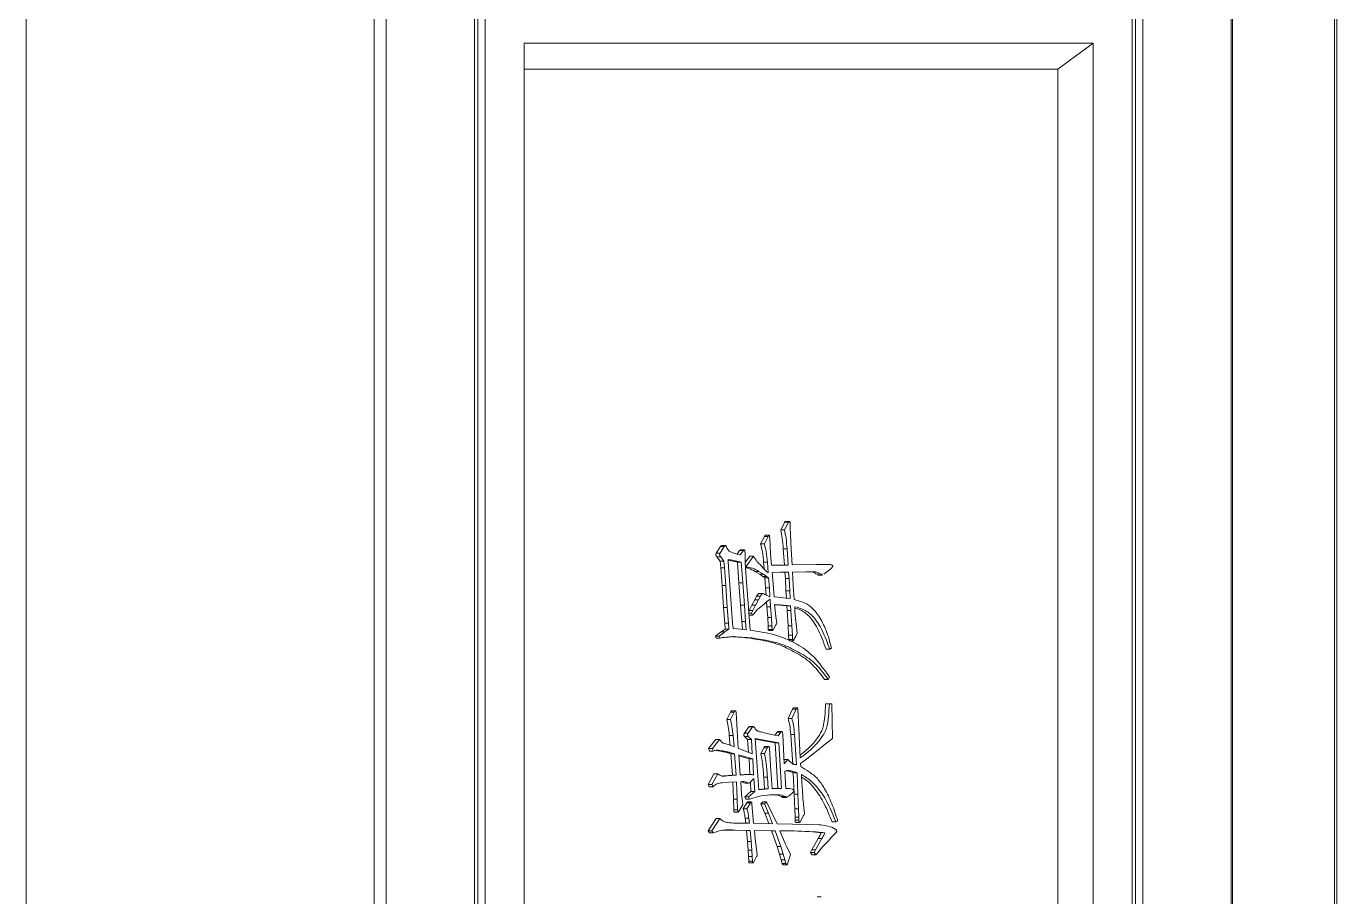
# Model space of a CAD drawing. Header units: centimetres. Extents: x 405464 to 563355, y 50011 to 66875.
# Drawn here: x 510115.47 to 510130.67, y 53806.51 to 53816.61 of the extents above; entities that cross this region are included whole.
import ezdxf

# ---------------------------------------------------------------- set-up
doc = ezdxf.new("R2010")
doc.units = ezdxf.units.CM
doc.layers.get('0').update_dxf_attribs({"lineweight": 9})
doc.layers.add('0-KRCN-MİMARİ-220526', color=8, linetype='Continuous', lineweight=9)
doc.layers.add('TF_Mobilya', color=142, linetype='Continuous', lineweight=9)

# ---------------------------------------------------------------- blocks, each defined once
blk = doc.blocks.new('kombine_altyapı')
at = {"color": 8, "linetype": 'Continuous', "lineweight": 15}
for p, q in [((5757.205, 1570.3), (5757.205, 1521.1)), ((5761.24, 1527.842), (5761.24, 1563.559)), ((5761.377, 1563.559), (5761.377, 1527.842)), ((5771.177, 1527.842), (5771.177, 1563.559)), ((5771.19, 1527.842), (5771.19, 1563.559)), ((5772.373, 1533.2), (5772.373, 1558.2)), ((5772.4, 1558.2), (5772.4, 1533.2)), ((5762.402, 1555.492), (5762.402, 1529.992)), ((5770.065, 1555.492), (5770.065, 1529.992)), ((5770.152, 1529.992), (5770.152, 1555.492)), ((5762.44, 1555.242), (5762.44, 1530.242)), ((5762.527, 1555.242), (5762.527, 1530.242)), ((5770.027, 1530.242), (5770.027, 1555.242)), ((5762.977, 1531.442), (5762.977, 1554.042)), ((5762.977, 1554.042), (5769.577, 1554.042)), ((5769.577, 1554.042), (5769.167, 1553.742)), ((5769.577, 1554.042), (5769.577, 1531.442)), ((5762.977, 1553.742), (5769.167, 1553.742)), ((5769.167, 1553.742), (5769.167, 1531.742)), ((5765.954, 1548.397), (5765.999, 1548.488)), ((5765.997, 1548.397), (5765.954, 1548.397)), ((5765.997, 1548.397), (5766.043, 1548.488)), ((5766.043, 1548.488), (5765.999, 1548.488)), ((5766.052, 1548.495), (5766.009, 1548.495)), ((5766.062, 1548.479), (5766.063, 1548.435)), ((5766.063, 1548.435), (5766.066, 1548.341)), ((5765.72, 1548.237), (5765.766, 1548.323)), ((5765.763, 1548.237), (5765.72, 1548.237)), ((5765.763, 1548.237), (5765.809, 1548.323)), ((5765.809, 1548.323), (5765.766, 1548.323)), ((5765.82, 1548.335), (5765.777, 1548.335)), ((5765.824, 1548.326), (5765.826, 1548.299)), ((5765.826, 1548.299), (5765.83, 1548.208)), ((5766.066, 1548.341), (5766.075, 1548.175)), ((5765.206, 1548.128), (5765.255, 1548.205)), ((5765.249, 1548.128), (5765.206, 1548.128)), ((5765.25, 1548.036), (5765.213, 1548.086)), ((5765.257, 1548.086), (5765.213, 1548.086)), ((5765.249, 1548.128), (5765.298, 1548.205)), ((5765.298, 1548.205), (5765.255, 1548.205)), ((5765.294, 1548.036), (5765.257, 1548.086)), ((5765.311, 1548.218), (5765.268, 1548.218)), ((5765.319, 1548.211), (5765.328, 1548.187)), ((5765.382, 1548.14), (5765.422, 1548.125)), ((5765.422, 1548.125), (5765.455, 1548.113)), ((5765.447, 1548.116), (5765.476, 1548.16)), ((5765.455, 1548.113), (5765.484, 1548.107)), ((5765.476, 1548.16), (5765.486, 1548.165)), ((5765.52, 1548.16), (5765.476, 1548.16)), ((5765.484, 1548.107), (5765.52, 1548.16)), ((5765.529, 1548.165), (5765.486, 1548.165)), ((5765.537, 1548.155), (5765.539, 1548.119)), ((5765.539, 1548.119), (5765.542, 1548.015)), ((5765.542, 1548.021), (5765.593, 1548.092)), ((5765.558, 1547.983), (5765.636, 1548.092)), ((5765.636, 1548.092), (5765.593, 1548.092)), ((5765.83, 1548.208), (5765.836, 1548.119)), ((5765.836, 1548.119), (5765.846, 1547.989)), ((5765.997, 1547.989), (5765.983, 1548.178)), ((5766.026, 1548.178), (5765.983, 1548.178)), ((5766.04, 1547.989), (5766.026, 1548.178)), ((5766.075, 1548.175), (5766.084, 1547.992)), ((5765.258, 1547.959), (5765.25, 1548.036)), ((5765.294, 1548.036), (5765.25, 1548.036)), ((5765.274, 1547.753), (5765.258, 1547.959)), ((5765.301, 1547.959), (5765.258, 1547.959)), ((5765.301, 1547.959), (5765.294, 1548.036)), ((5765.317, 1547.753), (5765.301, 1547.959)), ((5765.376, 1548.051), (5765.344, 1548.054)), ((5765.344, 1548.054), (5765.345, 1548.022)), ((5765.376, 1548.051), (5765.344, 1548.051)), ((5765.419, 1548.03), (5765.344, 1548.048)), ((5765.345, 1548.022), (5765.363, 1547.761)), ((5765.462, 1548.03), (5765.376, 1548.051)), ((5765.45, 1548.022), (5765.419, 1548.03)), ((5765.462, 1548.03), (5765.419, 1548.03)), ((5765.469, 1547.785), (5765.45, 1548.022)), ((5765.493, 1548.022), (5765.45, 1548.022)), ((5765.493, 1548.022), (5765.462, 1548.03)), ((5765.512, 1547.785), (5765.493, 1548.022)), ((5765.542, 1548.015), (5765.557, 1547.791)), ((5765.558, 1547.983), (5765.544, 1547.983)), ((5765.561, 1547.968), (5765.545, 1547.968)), ((5765.561, 1547.968), (5765.558, 1547.983)), ((5765.713, 1547.995), (5765.75, 1547.954)), ((5765.75, 1547.954), (5765.784, 1547.921)), ((5765.762, 1547.942), (5765.754, 1548.025)), ((5765.798, 1548.025), (5765.754, 1548.025)), ((5765.809, 1547.9), (5765.798, 1548.025)), ((5765.846, 1547.989), (5766.04, 1547.989)), ((5766.084, 1547.993), (5766.369, 1547.998)), ((5766.084, 1547.992), (5766.412, 1547.998)), ((5766.412, 1547.998), (5766.369, 1547.998)), ((5766.412, 1547.998), (5766.483, 1547.995)), ((5766.483, 1547.995), (5766.529, 1547.995)), ((5766.52, 1547.936), (5766.483, 1547.906)), ((5766.545, 1547.959), (5766.52, 1547.936)), ((5765.488, 1547.525), (5765.469, 1547.785)), ((5765.512, 1547.785), (5765.469, 1547.785)), ((5765.532, 1547.525), (5765.512, 1547.785)), ((5765.557, 1547.791), (5765.574, 1547.549)), ((5765.711, 1547.883), (5765.658, 1547.915)), ((5765.701, 1547.915), (5765.658, 1547.915)), ((5765.755, 1547.883), (5765.701, 1547.915)), ((5765.747, 1547.856), (5765.711, 1547.883)), ((5765.755, 1547.883), (5765.711, 1547.883)), ((5765.769, 1547.841), (5765.747, 1547.856)), ((5765.79, 1547.856), (5765.747, 1547.856)), ((5765.79, 1547.856), (5765.755, 1547.883)), ((5765.778, 1547.726), (5765.769, 1547.841)), ((5765.812, 1547.841), (5765.769, 1547.841)), ((5765.784, 1547.921), (5765.809, 1547.9)), ((5765.812, 1547.841), (5765.79, 1547.856)), ((5765.821, 1547.726), (5765.812, 1547.841)), ((5765.944, 1547.906), (5765.855, 1547.903)), ((5765.855, 1547.903), (5765.858, 1547.865)), ((5765.858, 1547.865), (5765.876, 1547.623)), ((5766.044, 1547.906), (5765.944, 1547.906)), ((5766.007, 1547.835), (5766.001, 1547.906)), ((5766.014, 1547.691), (5766.007, 1547.835)), ((5766.05, 1547.835), (5766.007, 1547.835)), ((5766.05, 1547.835), (5766.044, 1547.906)), ((5766.058, 1547.691), (5766.05, 1547.835)), ((5766.244, 1547.912), (5766.09, 1547.909)), ((5766.09, 1547.909), (5766.099, 1547.753)), ((5766.315, 1547.912), (5766.244, 1547.912)), ((5766.385, 1547.872), (5766.439, 1547.872)), ((5766.483, 1547.906), (5766.452, 1547.883)), ((5765.29, 1547.498), (5765.274, 1547.753)), ((5765.317, 1547.753), (5765.274, 1547.753)), ((5765.333, 1547.498), (5765.317, 1547.753)), ((5765.363, 1547.761), (5765.378, 1547.537)), ((5765.651, 1547.587), (5765.674, 1547.628)), ((5765.718, 1547.628), (5765.674, 1547.628)), ((5765.748, 1547.66), (5765.693, 1547.66)), ((5765.694, 1547.587), (5765.718, 1547.628)), ((5765.768, 1547.649), (5765.827, 1547.623)), ((5765.783, 1547.642), (5765.778, 1547.726)), ((5765.821, 1547.726), (5765.778, 1547.726)), ((5765.827, 1547.623), (5765.821, 1547.726)), ((5765.876, 1547.623), (5765.92, 1547.617)), ((5766.019, 1547.605), (5766.014, 1547.691)), ((5766.058, 1547.691), (5766.014, 1547.691)), ((5766.062, 1547.602), (5766.058, 1547.691)), ((5766.099, 1547.753), (5766.108, 1547.59)), ((5765.304, 1547.315), (5765.29, 1547.498)), ((5765.333, 1547.498), (5765.29, 1547.498)), ((5765.347, 1547.315), (5765.333, 1547.498)), ((5765.378, 1547.537), (5765.394, 1547.315)), ((5765.503, 1547.336), (5765.488, 1547.525)), ((5765.532, 1547.525), (5765.488, 1547.525)), ((5765.546, 1547.336), (5765.532, 1547.525)), ((5765.574, 1547.549), (5765.591, 1547.333)), ((5765.586, 1547.463), (5765.618, 1547.525)), ((5765.618, 1547.525), (5765.651, 1547.587)), ((5765.662, 1547.525), (5765.618, 1547.525)), ((5765.629, 1547.463), (5765.662, 1547.525)), ((5765.694, 1547.587), (5765.651, 1547.587)), ((5765.662, 1547.525), (5765.694, 1547.587)), ((5765.793, 1547.504), (5765.789, 1547.562)), ((5765.802, 1547.383), (5765.793, 1547.504)), ((5765.836, 1547.504), (5765.793, 1547.504)), ((5765.836, 1547.504), (5765.83, 1547.596)), ((5765.845, 1547.383), (5765.836, 1547.504)), ((5765.945, 1547.528), (5765.882, 1547.531)), ((5765.882, 1547.531), (5765.887, 1547.463)), ((5765.902, 1547.528), (5765.882, 1547.529)), ((5765.982, 1547.522), (5765.902, 1547.528)), ((5765.945, 1547.528), (5765.902, 1547.528)), ((5765.92, 1547.617), (5766.016, 1547.605)), ((5766.025, 1547.522), (5765.945, 1547.528)), ((5766.025, 1547.519), (5765.982, 1547.522)), ((5766.025, 1547.522), (5765.982, 1547.522)), ((5766.016, 1547.605), (5766.062, 1547.602)), ((5766.068, 1547.519), (5766.025, 1547.522)), ((5766.027, 1547.463), (5766.025, 1547.519)), ((5766.068, 1547.519), (5766.025, 1547.519)), ((5766.071, 1547.463), (5766.068, 1547.519)), ((5766.115, 1547.507), (5766.118, 1547.451)), ((5765.509, 1547.245), (5765.503, 1547.336)), ((5765.546, 1547.336), (5765.503, 1547.336)), ((5765.552, 1547.241), (5765.546, 1547.336)), ((5765.581, 1547.455), (5765.586, 1547.463)), ((5765.613, 1547.434), (5765.583, 1547.434)), ((5765.626, 1547.41), (5765.585, 1547.41)), ((5765.629, 1547.463), (5765.586, 1547.463)), ((5765.591, 1547.333), (5765.598, 1547.235)), ((5765.613, 1547.434), (5765.629, 1547.463)), ((5765.626, 1547.41), (5765.613, 1547.434)), ((5765.641, 1547.424), (5765.626, 1547.41)), ((5765.672, 1547.463), (5765.641, 1547.424)), ((5765.807, 1547.286), (5765.802, 1547.383)), ((5765.845, 1547.383), (5765.802, 1547.383)), ((5765.851, 1547.286), (5765.845, 1547.383)), ((5765.887, 1547.463), (5765.896, 1547.392)), ((5765.896, 1547.392), (5765.907, 1547.315)), ((5766.039, 1547.286), (5766.027, 1547.463)), ((5766.071, 1547.463), (5766.027, 1547.463)), ((5766.083, 1547.286), (5766.071, 1547.463)), ((5766.118, 1547.451), (5766.125, 1547.365)), ((5766.125, 1547.365), (5766.131, 1547.309)), ((5765.197, 1547.167), (5765.261, 1547.215)), ((5765.206, 1547.144), (5765.197, 1547.167)), ((5765.24, 1547.167), (5765.197, 1547.167)), ((5765.24, 1547.167), (5765.304, 1547.215)), ((5765.249, 1547.144), (5765.24, 1547.167)), ((5765.261, 1547.215), (5765.308, 1547.247)), ((5765.304, 1547.215), (5765.261, 1547.215)), ((5765.308, 1547.247), (5765.304, 1547.315)), ((5765.347, 1547.315), (5765.304, 1547.315)), ((5765.304, 1547.215), (5765.351, 1547.247)), ((5765.351, 1547.247), (5765.308, 1547.247)), ((5765.351, 1547.247), (5765.347, 1547.315)), ((5765.394, 1547.315), (5765.4, 1547.256)), ((5765.4, 1547.256), (5765.452, 1547.25)), ((5765.452, 1547.25), (5765.552, 1547.241)), ((5765.809, 1547.244), (5765.807, 1547.286)), ((5765.851, 1547.286), (5765.807, 1547.286)), ((5765.852, 1547.244), (5765.809, 1547.244)), ((5765.813, 1547.232), (5765.856, 1547.232)), ((5765.852, 1547.244), (5765.851, 1547.286)), ((5765.896, 1547.297), (5765.864, 1547.241)), ((5766.045, 1547.176), (5766.039, 1547.286)), ((5766.083, 1547.286), (5766.039, 1547.286)), ((5766.047, 1547.126), (5766.045, 1547.176)), ((5766.088, 1547.176), (5766.045, 1547.176)), ((5766.088, 1547.176), (5766.083, 1547.286)), ((5766.09, 1547.126), (5766.088, 1547.176)), ((5766.127, 1547.167), (5766.103, 1547.12)), ((5766.145, 1547.2), (5766.127, 1547.167)), ((5766.131, 1547.309), (5766.145, 1547.2)), ((5765.249, 1547.144), (5765.206, 1547.144)), ((5765.274, 1547.15), (5765.249, 1547.144)), ((5765.402, 1547.161), (5765.398, 1547.162)), ((5765.522, 1547.152), (5765.398, 1547.159)), ((5765.441, 1547.159), (5765.398, 1547.159)), ((5765.565, 1547.152), (5765.441, 1547.159)), ((5765.565, 1547.152), (5765.522, 1547.152)), ((5766.09, 1547.126), (5766.047, 1547.126)), ((5766.052, 1547.111), (5766.096, 1547.111)), ((5766.521, 1547.014), (5766.478, 1547.014)), ((5766.542, 1547.026), (5766.521, 1547.014)), ((5766.502, 1546.665), (5766.459, 1546.665)), ((5766.52, 1546.689), (5766.502, 1546.665)), ((5765.327, 1546.199), (5765.371, 1546.285)), ((5765.37, 1546.199), (5765.415, 1546.285)), ((5765.415, 1546.285), (5765.371, 1546.285)), ((5765.428, 1546.3), (5765.385, 1546.3)), ((5765.435, 1546.276), (5765.447, 1546.075)), ((5766.039, 1546.211), (5766.088, 1546.318)), ((5766.083, 1546.211), (5766.131, 1546.318)), ((5766.131, 1546.318), (5766.088, 1546.318)), ((5766.146, 1546.334), (5766.102, 1546.334)), ((5766.153, 1546.315), (5766.164, 1546.093)), ((5766.517, 1546.38), (5766.474, 1546.38)), ((5766.517, 1546.38), (5766.545, 1546.38)), ((5766.545, 1546.38), (5766.555, 1545.98)), ((5765.37, 1546.199), (5765.327, 1546.199)), ((5765.532, 1546.04), (5765.584, 1546.114)), ((5765.576, 1546.04), (5765.627, 1546.114)), ((5765.627, 1546.114), (5765.584, 1546.114)), ((5765.637, 1546.118), (5765.594, 1546.118)), ((5766.083, 1546.211), (5766.039, 1546.211)), ((5765.117, 1545.862), (5765.201, 1545.969)), ((5765.161, 1545.862), (5765.245, 1545.969)), ((5765.245, 1545.969), (5765.201, 1545.969)), ((5765.367, 1545.899), (5765.357, 1546.013)), ((5765.4, 1546.013), (5765.357, 1546.013)), ((5765.412, 1545.883), (5765.4, 1546.013)), ((5765.447, 1546.075), (5765.461, 1545.865)), ((5765.576, 1546.04), (5765.532, 1546.04)), ((5765.569, 1545.966), (5765.532, 1546.004)), ((5765.576, 1546.004), (5765.532, 1546.004)), ((5765.579, 1545.818), (5765.569, 1545.966)), ((5765.613, 1545.966), (5765.569, 1545.966)), ((5765.613, 1545.966), (5765.576, 1546.004)), ((5765.623, 1545.801), (5765.613, 1545.966)), ((5765.932, 1545.927), (5765.657, 1545.978)), ((5765.657, 1545.978), (5765.698, 1545.384)), ((5765.889, 1545.927), (5765.658, 1545.97)), ((5765.762, 1546.046), (5765.879, 1546.019)), ((5765.879, 1546.019), (5765.924, 1546.01)), ((5765.887, 1546.017), (5765.912, 1546.051)), ((5765.956, 1546.051), (5765.912, 1546.051)), ((5765.967, 1546.059), (5765.923, 1546.059)), ((5765.924, 1546.01), (5765.956, 1546.051)), ((5765.976, 1546.031), (5765.994, 1545.685)), ((5766.094, 1545.673), (5766.069, 1546.025)), ((5766.112, 1546.025), (5766.069, 1546.025)), ((5766.137, 1545.673), (5766.112, 1546.025)), ((5766.164, 1546.093), (5766.18, 1545.753)), ((5766.555, 1545.98), (5766.467, 1545.913)), ((5765.128, 1545.833), (5765.117, 1545.862)), ((5765.161, 1545.862), (5765.117, 1545.862)), ((5765.171, 1545.833), (5765.128, 1545.833)), ((5765.171, 1545.833), (5765.161, 1545.862)), ((5765.376, 1545.803), (5765.324, 1545.818)), ((5765.367, 1545.818), (5765.324, 1545.818)), ((5765.354, 1545.904), (5765.412, 1545.883)), ((5765.419, 1545.803), (5765.367, 1545.818)), ((5765.394, 1545.552), (5765.376, 1545.803)), ((5765.419, 1545.803), (5765.376, 1545.803)), ((5765.437, 1545.552), (5765.419, 1545.803)), ((5765.461, 1545.865), (5765.623, 1545.801)), ((5765.722, 1545.806), (5765.757, 1545.871)), ((5765.765, 1545.806), (5765.722, 1545.806)), ((5765.8, 1545.871), (5765.757, 1545.871)), ((5765.765, 1545.806), (5765.8, 1545.871)), ((5765.816, 1545.888), (5765.772, 1545.888)), ((5765.823, 1545.865), (5765.833, 1545.664)), ((5765.932, 1545.927), (5765.889, 1545.927)), ((5765.92, 1545.401), (5765.889, 1545.927)), ((5765.963, 1545.401), (5765.932, 1545.927)), ((5766.365, 1545.83), (5766.255, 1545.744)), ((5766.467, 1545.913), (5766.365, 1545.83)), ((5765.629, 1545.744), (5765.467, 1545.789)), ((5765.467, 1545.789), (5765.484, 1545.555)), ((5765.586, 1545.744), (5765.467, 1545.777)), ((5765.629, 1545.744), (5765.586, 1545.744)), ((5765.596, 1545.561), (5765.586, 1545.744)), ((5765.639, 1545.555), (5765.629, 1545.744)), ((5765.833, 1545.664), (5765.855, 1545.396)), ((5765.991, 1545.733), (5765.993, 1545.735)), ((5766.037, 1545.735), (5765.993, 1545.735)), ((5765.994, 1545.685), (5766.037, 1545.735)), ((5766.255, 1545.744), (5766.183, 1545.691)), ((5766.183, 1545.691), (5766.186, 1545.656)), ((5765.111, 1545.446), (5765.179, 1545.57)), ((5765.155, 1545.446), (5765.223, 1545.57)), ((5765.223, 1545.57), (5765.179, 1545.57)), ((5765.31, 1545.543), (5765.267, 1545.543)), ((5765.289, 1545.546), (5765.345, 1545.549)), ((5765.332, 1545.546), (5765.289, 1545.546)), ((5765.31, 1545.543), (5765.332, 1545.546)), ((5765.332, 1545.546), (5765.388, 1545.549)), ((5765.345, 1545.549), (5765.394, 1545.552)), ((5765.388, 1545.549), (5765.345, 1545.549)), ((5765.388, 1545.549), (5765.437, 1545.552)), ((5765.437, 1545.552), (5765.394, 1545.552)), ((5765.484, 1545.555), (5765.573, 1545.561)), ((5765.484, 1545.558), (5765.53, 1545.561)), ((5765.573, 1545.561), (5765.53, 1545.561)), ((5765.573, 1545.561), (5765.622, 1545.561)), ((5765.642, 1545.517), (5765.613, 1545.487)), ((5765.622, 1545.561), (5765.639, 1545.555)), ((5765.651, 1545.363), (5765.642, 1545.517)), ((5765.765, 1545.396), (5765.756, 1545.529)), ((5765.799, 1545.529), (5765.756, 1545.529)), ((5765.808, 1545.396), (5765.799, 1545.529)), ((5765.999, 1545.602), (5766.012, 1545.401)), ((5766.11, 1545.333), (5766.098, 1545.582)), ((5766.142, 1545.582), (5766.098, 1545.582)), ((5766.153, 1545.333), (5766.142, 1545.582)), ((5765.125, 1545.419), (5765.111, 1545.446)), ((5765.155, 1545.446), (5765.111, 1545.446)), ((5765.168, 1545.419), (5765.125, 1545.419)), ((5765.168, 1545.419), (5765.155, 1545.446)), ((5765.354, 1545.472), (5765.276, 1545.466)), ((5765.441, 1545.478), (5765.354, 1545.472)), ((5765.406, 1545.277), (5765.398, 1545.475)), ((5765.449, 1545.277), (5765.441, 1545.478)), ((5765.508, 1545.481), (5765.489, 1545.478)), ((5765.489, 1545.478), (5765.5, 1545.328)), ((5765.537, 1545.304), (5765.608, 1545.363)), ((5765.583, 1545.46), (5765.54, 1545.46)), ((5765.58, 1545.304), (5765.651, 1545.363)), ((5765.608, 1545.363), (5765.601, 1545.474)), ((5765.651, 1545.363), (5765.608, 1545.363)), ((5765.698, 1545.384), (5765.808, 1545.396)), ((5765.698, 1545.388), (5765.765, 1545.396)), ((5765.808, 1545.396), (5765.765, 1545.396)), ((5765.855, 1545.396), (5765.963, 1545.401)), ((5765.855, 1545.398), (5765.92, 1545.401)), ((5765.963, 1545.401), (5765.92, 1545.401)), ((5766.012, 1545.401), (5766.056, 1545.399)), ((5766.083, 1545.342), (5766.062, 1545.325)), ((5766.097, 1545.357), (5766.083, 1545.342)), ((5765.41, 1545.15), (5765.406, 1545.277)), ((5765.449, 1545.277), (5765.406, 1545.277)), ((5765.453, 1545.15), (5765.449, 1545.277)), ((5765.514, 1545.209), (5765.495, 1545.177)), ((5765.5, 1545.328), (5765.509, 1545.248)), ((5765.509, 1545.248), (5765.514, 1545.209)), ((5765.519, 1545.162), (5765.559, 1545.233)), ((5765.547, 1545.274), (5765.537, 1545.304)), ((5765.58, 1545.304), (5765.537, 1545.304)), ((5765.591, 1545.274), (5765.547, 1545.274)), ((5765.602, 1545.233), (5765.559, 1545.233)), ((5765.562, 1545.162), (5765.602, 1545.233)), ((5765.612, 1545.243), (5765.568, 1545.243)), ((5765.591, 1545.274), (5765.58, 1545.304)), ((5765.619, 1545.218), (5765.629, 1545.088)), ((5765.722, 1545.221), (5765.745, 1545.245)), ((5765.767, 1545.115), (5765.722, 1545.221)), ((5765.765, 1545.221), (5765.722, 1545.221)), ((5765.789, 1545.245), (5765.745, 1545.245)), ((5765.765, 1545.221), (5765.789, 1545.245)), ((5765.811, 1545.115), (5765.765, 1545.221)), ((5765.789, 1545.245), (5765.842, 1545.132)), ((5765.926, 1545.325), (5765.828, 1545.325)), ((5765.909, 1545.323), (5765.889, 1545.324)), ((5765.961, 1545.307), (5765.918, 1545.322)), ((5766.004, 1545.307), (5765.961, 1545.307)), ((5765.976, 1545.296), (5766.019, 1545.296)), ((5766.043, 1545.31), (5766.028, 1545.301)), ((5766.062, 1545.325), (5766.043, 1545.31)), ((5766.118, 1545.165), (5766.11, 1545.333)), ((5766.153, 1545.333), (5766.11, 1545.333)), ((5766.161, 1545.165), (5766.153, 1545.333)), ((5766.213, 1545.254), (5766.222, 1545.177)), ((5765.111, 1544.908), (5765.203, 1545.05)), ((5765.155, 1544.908), (5765.246, 1545.05)), ((5765.246, 1545.05), (5765.203, 1545.05)), ((5765.453, 1545.15), (5765.41, 1545.15)), ((5765.416, 1545.125), (5765.459, 1545.125)), ((5765.495, 1545.177), (5765.468, 1545.135)), ((5765.562, 1545.162), (5765.519, 1545.162)), ((5765.547, 1544.997), (5765.54, 1545.056)), ((5765.583, 1545.056), (5765.54, 1545.056)), ((5765.591, 1544.997), (5765.583, 1545.056)), ((5765.629, 1545.088), (5765.638, 1544.997)), ((5765.816, 1544.992), (5765.767, 1545.115)), ((5765.811, 1545.115), (5765.767, 1545.115)), ((5765.859, 1544.991), (5765.811, 1545.115)), ((5765.842, 1545.132), (5765.913, 1544.991)), ((5766.119, 1545.065), (5766.118, 1545.165)), ((5766.161, 1545.165), (5766.118, 1545.165)), ((5766.119, 1545.032), (5766.119, 1545.065)), ((5766.162, 1545.065), (5766.119, 1545.065)), ((5766.162, 1545.065), (5766.161, 1545.165)), ((5766.162, 1545.032), (5766.162, 1545.065)), ((5766.217, 1545.085), (5766.177, 1545.014)), ((5766.222, 1545.177), (5766.23, 1545.115)), ((5765.128, 1544.884), (5765.111, 1544.908)), ((5765.155, 1544.908), (5765.111, 1544.908)), ((5765.171, 1544.884), (5765.128, 1544.884)), ((5765.171, 1544.884), (5765.155, 1544.908)), ((5765.383, 1544.917), (5765.285, 1544.917)), ((5765.556, 1544.914), (5765.383, 1544.917)), ((5765.426, 1544.917), (5765.383, 1544.917)), ((5765.599, 1544.914), (5765.426, 1544.917)), ((5765.45, 1544.997), (5765.591, 1544.997)), ((5765.568, 1544.784), (5765.556, 1544.914)), ((5765.599, 1544.914), (5765.556, 1544.914)), ((5765.611, 1544.784), (5765.599, 1544.914)), ((5765.638, 1544.997), (5765.859, 1544.991)), ((5765.889, 1544.908), (5765.648, 1544.914)), ((5765.648, 1544.914), (5765.657, 1544.813)), ((5765.846, 1544.908), (5765.648, 1544.913)), ((5765.911, 1544.725), (5765.846, 1544.908)), ((5765.889, 1544.908), (5765.846, 1544.908)), ((5765.954, 1544.725), (5765.889, 1544.908)), ((5765.913, 1544.991), (5766.267, 1544.982)), ((5766.109, 1544.908), (5765.944, 1544.908)), ((5765.944, 1544.908), (5766.004, 1544.763)), ((5766.237, 1544.899), (5766.066, 1544.908)), ((5766.281, 1544.899), (5766.109, 1544.908)), ((5766.162, 1545.032), (5766.119, 1545.032)), ((5766.127, 1545.006), (5766.17, 1545.006)), ((5766.32, 1544.896), (5766.237, 1544.899)), ((5766.281, 1544.899), (5766.237, 1544.899)), ((5766.267, 1544.982), (5766.399, 1544.979)), ((5766.363, 1544.896), (5766.281, 1544.899)), ((5766.391, 1544.89), (5766.32, 1544.896)), ((5766.363, 1544.896), (5766.32, 1544.896)), ((5766.434, 1544.89), (5766.363, 1544.896)), ((5766.434, 1544.89), (5766.391, 1544.89)), ((5766.592, 1544.887), (5766.544, 1544.837)), ((5766.592, 1545.011), (5766.549, 1545.011)), ((5766.614, 1545.026), (5766.592, 1545.011)), ((5765.575, 1544.683), (5765.568, 1544.784)), ((5765.611, 1544.784), (5765.568, 1544.784)), ((5765.619, 1544.683), (5765.611, 1544.784)), ((5765.657, 1544.813), (5765.675, 1544.668)), ((5766.004, 1544.763), (5766.023, 1544.722)), ((5766.313, 1544.686), (5766.388, 1544.819)), ((5766.356, 1544.686), (5766.431, 1544.819)), ((5766.431, 1544.819), (5766.388, 1544.819)), ((5766.502, 1544.79), (5766.443, 1544.725)), ((5766.544, 1544.837), (5766.502, 1544.79)), ((5765.58, 1544.612), (5765.575, 1544.683)), ((5765.619, 1544.683), (5765.575, 1544.683)), ((5765.583, 1544.556), (5765.58, 1544.612)), ((5765.623, 1544.612), (5765.58, 1544.612)), ((5765.623, 1544.612), (5765.619, 1544.683)), ((5765.626, 1544.556), (5765.623, 1544.612)), ((5765.673, 1544.609), (5765.641, 1544.547)), ((5765.675, 1544.668), (5765.681, 1544.624)), ((5765.939, 1544.636), (5765.911, 1544.725)), ((5765.954, 1544.725), (5765.911, 1544.725)), ((5765.958, 1544.571), (5765.939, 1544.636)), ((5765.982, 1544.636), (5765.939, 1544.636)), ((5765.982, 1544.636), (5765.954, 1544.725)), ((5766.001, 1544.571), (5765.982, 1544.636)), ((5766.023, 1544.722), (5766.068, 1544.633)), ((5766.068, 1544.633), (5766.032, 1544.526)), ((5766.298, 1544.657), (5766.313, 1544.686)), ((5766.316, 1544.63), (5766.298, 1544.657)), ((5766.341, 1544.657), (5766.298, 1544.657)), ((5766.356, 1544.686), (5766.313, 1544.686)), ((5766.359, 1544.63), (5766.316, 1544.63)), ((5766.341, 1544.657), (5766.356, 1544.686)), ((5766.359, 1544.63), (5766.341, 1544.657)), ((5766.38, 1544.651), (5766.359, 1544.63)), ((5766.443, 1544.725), (5766.38, 1544.651)), ((5765.626, 1544.556), (5765.583, 1544.556)), ((5765.589, 1544.536), (5765.632, 1544.536)), ((5765.97, 1544.53), (5765.958, 1544.571)), ((5766.001, 1544.571), (5765.958, 1544.571)), ((5766.013, 1544.53), (5765.97, 1544.53)), ((5765.98, 1544.515), (5766.024, 1544.515)), ((5766.013, 1544.53), (5766.001, 1544.571)), ((5766.421, 1544.144), (5766.377, 1544.144))]:
    blk.add_line(p, q, dxfattribs=at)
for points, knots in [([(5765.983, 1548.178), (5765.98, 1548.22), (5765.974, 1548.295), (5765.96, 1548.366), (5765.954, 1548.397)], [0, 0, 0, 0, 0.560168, 1, 1, 1, 1]), ([(5766.026, 1548.178), (5766.023, 1548.22), (5766.018, 1548.295), (5766.003, 1548.366), (5765.997, 1548.397)], [0, 0, 0, 0, 0.560175, 1, 1, 1, 1]), ([(5765.999, 1548.488), (5766.001, 1548.491), (5766.004, 1548.494), (5766.007, 1548.495), (5766.009, 1548.495)], [0, 0, 0, 0, 0.600449, 1, 1, 1, 1]), ([(5766.043, 1548.488), (5766.044, 1548.49), (5766.048, 1548.495), (5766.053, 1548.496), (5766.057, 1548.494), (5766.06, 1548.491), (5766.061, 1548.485), (5766.062, 1548.482), (5766.062, 1548.479)], [0, 0, 0, 0, 0.2498494, 0.4963038, 0.6264099, 0.7516274, 0.8710993, 1, 1, 1, 1]), ([(5765.754, 1548.025), (5765.751, 1548.066), (5765.744, 1548.14), (5765.727, 1548.208), (5765.72, 1548.237)], [0, 0, 0, 0, 0.5606057, 1, 1, 1, 1]), ([(5765.798, 1548.025), (5765.794, 1548.066), (5765.787, 1548.14), (5765.771, 1548.208), (5765.763, 1548.237)], [0, 0, 0, 0, 0.560576, 1, 1, 1, 1]), ([(5765.766, 1548.323), (5765.768, 1548.326), (5765.771, 1548.33), (5765.775, 1548.335), (5765.776, 1548.335), (5765.777, 1548.335)], [0, 0, 0, 0, 0.577733, 0.871933, 1, 1, 1, 1]), ([(5765.809, 1548.323), (5765.811, 1548.326), (5765.814, 1548.33), (5765.818, 1548.335), (5765.82, 1548.336), (5765.822, 1548.335), (5765.823, 1548.333), (5765.824, 1548.33), (5765.824, 1548.328), (5765.824, 1548.326)], [0, 0, 0, 0, 0.3715504, 0.5600811, 0.6536823, 0.7504384, 0.8104753, 0.8686076, 1, 1, 1, 1]), ([(5765.213, 1548.086), (5765.209, 1548.091), (5765.205, 1548.097), (5765.201, 1548.107), (5765.201, 1548.11), (5765.201, 1548.114), (5765.202, 1548.12), (5765.204, 1548.124), (5765.206, 1548.128)], [0, 0, 0, 0, 0.499383, 0.561598, 0.624592, 0.686364, 0.749426, 1, 1, 1, 1]), ([(5765.257, 1548.086), (5765.253, 1548.091), (5765.248, 1548.097), (5765.245, 1548.107), (5765.244, 1548.11), (5765.244, 1548.114), (5765.246, 1548.12), (5765.248, 1548.124), (5765.249, 1548.128)], [0, 0, 0, 0, 0.49949, 0.561718, 0.624726, 0.686524, 0.749599, 1, 1, 1, 1]), ([(5765.255, 1548.205), (5765.258, 1548.211), (5765.262, 1548.218), (5765.267, 1548.217), (5765.268, 1548.217)], [0, 0, 0, 0, 0.87599, 1, 1, 1, 1]), ([(5765.298, 1548.205), (5765.302, 1548.21), (5765.306, 1548.218), (5765.315, 1548.217), (5765.317, 1548.213), (5765.319, 1548.211)], [0, 0, 0, 0, 0.561223, 0.779272, 1, 1, 1, 1]), ([(5765.328, 1548.187), (5765.337, 1548.174), (5765.354, 1548.151), (5765.373, 1548.143), (5765.382, 1548.14)], [0, 0, 0, 0, 0.557605, 1, 1, 1, 1]), ([(5765.52, 1548.16), (5765.523, 1548.163), (5765.528, 1548.166), (5765.534, 1548.165), (5765.537, 1548.16), (5765.537, 1548.156), (5765.537, 1548.155)], [0, 0, 0, 0, 0.494948, 0.754014, 0.870143, 1, 1, 1, 1]), ([(5765.636, 1548.092), (5765.65, 1548.071), (5765.674, 1548.033), (5765.701, 1548.007), (5765.713, 1547.995)], [0, 0, 0, 0, 0.558559, 1, 1, 1, 1]), ([(5765.658, 1547.915), (5765.632, 1547.93), (5765.595, 1547.952), (5765.557, 1547.959), (5765.545, 1547.962)], [0, 0, 0, 0, 0.694404, 1, 1, 1, 1]), ([(5765.701, 1547.915), (5765.676, 1547.93), (5765.63, 1547.956), (5765.582, 1547.964), (5765.561, 1547.968)], [0, 0, 0, 0, 0.559705, 1, 1, 1, 1]), ([(5766.529, 1547.995), (5766.534, 1547.994), (5766.542, 1547.992), (5766.552, 1547.989), (5766.556, 1547.985), (5766.557, 1547.983), (5766.557, 1547.981), (5766.557, 1547.978), (5766.557, 1547.975), (5766.553, 1547.967), (5766.549, 1547.963), (5766.545, 1547.959)], [0, 0, 0, 0, 0.309495, 0.56376, 0.586438, 0.608647, 0.631513, 0.65587, 0.702268, 0.748863, 1, 1, 1, 1]), ([(5766.391, 1547.884), (5766.384, 1547.884), (5766.365, 1547.884), (5766.326, 1547.915), (5766.292, 1547.913), (5766.271, 1547.912)], [0, 0, 0, 0, 0.159857, 0.485331, 1, 1, 1, 1]), ([(5766.434, 1547.884), (5766.427, 1547.884), (5766.408, 1547.884), (5766.37, 1547.915), (5766.336, 1547.913), (5766.315, 1547.912)], [0, 0, 0, 0, 0.159857, 0.485331, 1, 1, 1, 1]), ([(5765.674, 1547.628), (5765.678, 1547.636), (5765.686, 1547.649), (5765.695, 1547.655), (5765.699, 1547.658)], [0, 0, 0, 0, 0.535395, 1, 1, 1, 1]), ([(5765.718, 1547.628), (5765.722, 1547.635), (5765.729, 1547.649), (5765.747, 1547.666), (5765.76, 1547.655), (5765.768, 1547.649)], [0, 0, 0, 0, 0.282148, 0.557202, 1, 1, 1, 1]), ([(5765.83, 1547.596), (5765.8, 1547.572), (5765.747, 1547.528), (5765.695, 1547.483), (5765.672, 1547.463)], [0, 0, 0, 0, 0.559987, 1, 1, 1, 1]), ([(5766.108, 1547.59), (5766.141, 1547.582), (5766.209, 1547.565), (5766.309, 1547.512), (5766.4, 1547.395), (5766.485, 1547.239), (5766.523, 1547.097), (5766.542, 1547.026)], [0, 0, 0, 0, 0.186938, 0.373532, 0.560148, 0.779816, 1, 1, 1, 1]), ([(5766.521, 1547.014), (5766.494, 1547.089), (5766.44, 1547.239), (5766.336, 1547.397), (5766.223, 1547.479), (5766.151, 1547.498), (5766.115, 1547.507)], [0, 0, 0, 0, 0.280036, 0.560038, 0.779759, 1, 1, 1, 1]), ([(5766.478, 1547.014), (5766.451, 1547.089), (5766.397, 1547.24), (5766.293, 1547.397), (5766.194, 1547.47), (5766.137, 1547.486), (5766.116, 1547.492)], [0, 0, 0, 0, 0.307877, 0.615717, 0.857283, 1, 1, 1, 1]), ([(5765.598, 1547.235), (5765.689, 1547.222), (5765.871, 1547.195), (5766.121, 1547.095), (5766.344, 1546.938), (5766.461, 1546.772), (5766.52, 1546.689)], [0, 0, 0, 0, 0.280285, 0.560292, 0.780092, 1, 1, 1, 1]), ([(5765.813, 1547.232), (5765.813, 1547.232), (5765.812, 1547.232), (5765.811, 1547.233), (5765.809, 1547.237), (5765.809, 1547.241), (5765.809, 1547.244)], [0, 0, 0, 0, 0.079648, 0.209635, 0.477343, 1, 1, 1, 1]), ([(5765.864, 1547.241), (5765.863, 1547.239), (5765.86, 1547.235), (5765.858, 1547.232), (5765.856, 1547.232), (5765.854, 1547.233), (5765.853, 1547.237), (5765.852, 1547.241), (5765.852, 1547.244)], [0, 0, 0, 0, 0.275261, 0.501437, 0.560891, 0.622889, 0.750573, 1, 1, 1, 1]), ([(5765.907, 1547.315), (5765.905, 1547.311), (5765.902, 1547.305), (5765.898, 1547.3), (5765.896, 1547.297)], [0, 0, 0, 0, 0.557423, 1, 1, 1, 1]), ([(5765.398, 1547.162), (5765.375, 1547.159), (5765.334, 1547.154), (5765.293, 1547.151), (5765.274, 1547.15)], [0, 0, 0, 0, 0.5597226, 1, 1, 1, 1]), ([(5765.441, 1547.159), (5765.433, 1547.159), (5765.422, 1547.16), (5765.41, 1547.161), (5765.406, 1547.161)], [0, 0, 0, 0, 0.683673, 1, 1, 1, 1]), ([(5766.459, 1546.665), (5766.408, 1546.733), (5766.306, 1546.87), (5766.129, 1546.975), (5765.941, 1547.072), (5765.737, 1547.122), (5765.594, 1547.142), (5765.522, 1547.152)], [0, 0, 0, 0, 0.18649, 0.373112, 0.559847, 0.77991, 1, 1, 1, 1]), ([(5766.502, 1546.665), (5766.451, 1546.733), (5766.349, 1546.87), (5766.172, 1546.975), (5765.985, 1547.072), (5765.781, 1547.122), (5765.637, 1547.142), (5765.565, 1547.152)], [0, 0, 0, 0, 0.18648, 0.373113, 0.559837, 0.7799, 1, 1, 1, 1]), ([(5766.103, 1547.12), (5766.102, 1547.118), (5766.1, 1547.114), (5766.097, 1547.111), (5766.095, 1547.111), (5766.093, 1547.113), (5766.091, 1547.118), (5766.09, 1547.123), (5766.09, 1547.126)], [0, 0, 0, 0, 0.2777966, 0.3914717, 0.4993433, 0.6244623, 0.7503608, 1, 1, 1, 1]), ([(5765.371, 1546.285), (5765.374, 1546.289), (5765.377, 1546.293), (5765.381, 1546.298), (5765.384, 1546.3), (5765.385, 1546.3), (5765.385, 1546.3)], [0, 0, 0, 0, 0.544158, 0.771676, 0.993069, 1, 1, 1, 1]), ([(5765.415, 1546.285), (5765.417, 1546.289), (5765.42, 1546.293), (5765.425, 1546.298), (5765.428, 1546.3), (5765.43, 1546.299), (5765.432, 1546.296), (5765.435, 1546.289), (5765.435, 1546.281), (5765.435, 1546.276)], [0, 0, 0, 0, 0.275436, 0.390901, 0.502635, 0.561688, 0.623164, 0.751498, 1, 1, 1, 1]), ([(5766.088, 1546.318), (5766.091, 1546.323), (5766.095, 1546.331), (5766.101, 1546.333), (5766.103, 1546.334)], [0, 0, 0, 0, 0.682692, 1, 1, 1, 1]), ([(5766.131, 1546.318), (5766.134, 1546.323), (5766.139, 1546.33), (5766.145, 1546.335), (5766.149, 1546.333), (5766.152, 1546.329), (5766.153, 1546.322), (5766.153, 1546.317), (5766.153, 1546.315)], [0, 0, 0, 0, 0.372893, 0.560054, 0.655704, 0.749492, 0.869641, 1, 1, 1, 1]), ([(5766.179, 1545.787), (5766.208, 1545.81), (5766.281, 1545.866), (5766.37, 1545.965), (5766.446, 1546.089), (5766.465, 1546.236), (5766.471, 1546.332), (5766.474, 1546.38)], [0, 0, 0, 0, 0.209001, 0.517328, 0.677484, 0.838613, 1, 1, 1, 1]), ([(5766.18, 1545.753), (5766.224, 1545.787), (5766.311, 1545.853), (5766.413, 1545.965), (5766.489, 1546.089), (5766.509, 1546.236), (5766.514, 1546.332), (5766.517, 1546.38)], [0, 0, 0, 0, 0.280611, 0.56103, 0.706686, 0.853222, 1, 1, 1, 1]), ([(5765.357, 1546.013), (5765.353, 1546.049), (5765.347, 1546.114), (5765.333, 1546.173), (5765.327, 1546.199)], [0, 0, 0, 0, 0.560215, 1, 1, 1, 1]), ([(5765.4, 1546.013), (5765.397, 1546.049), (5765.391, 1546.114), (5765.377, 1546.173), (5765.37, 1546.199)], [0, 0, 0, 0, 0.560265, 1, 1, 1, 1]), ([(5765.584, 1546.114), (5765.587, 1546.115), (5765.59, 1546.118), (5765.593, 1546.117), (5765.594, 1546.117)], [0, 0, 0, 0, 0.7373304, 1, 1, 1, 1]), ([(5765.627, 1546.114), (5765.63, 1546.115), (5765.634, 1546.118), (5765.644, 1546.117), (5765.648, 1546.108), (5765.651, 1546.102)], [0, 0, 0, 0, 0.281946, 0.559726, 1, 1, 1, 1]), ([(5765.651, 1546.102), (5765.66, 1546.09), (5765.679, 1546.065), (5765.718, 1546.057), (5765.745, 1546.05), (5765.762, 1546.046)], [0, 0, 0, 0, 0.279403, 0.559416, 1, 1, 1, 1]), ([(5766.069, 1546.025), (5766.066, 1546.061), (5766.06, 1546.126), (5766.046, 1546.185), (5766.039, 1546.211)], [0, 0, 0, 0, 0.559905, 1, 1, 1, 1]), ([(5766.112, 1546.025), (5766.109, 1546.061), (5766.104, 1546.126), (5766.089, 1546.185), (5766.083, 1546.211)], [0, 0, 0, 0, 0.559881, 1, 1, 1, 1]), ([(5765.245, 1545.969), (5765.254, 1545.956), (5765.271, 1545.93), (5765.31, 1545.92), (5765.338, 1545.91), (5765.354, 1545.904)], [0, 0, 0, 0, 0.279119, 0.559353, 1, 1, 1, 1]), ([(5765.532, 1546.004), (5765.531, 1546.006), (5765.528, 1546.009), (5765.526, 1546.016), (5765.525, 1546.022), (5765.527, 1546.028), (5765.529, 1546.034), (5765.531, 1546.037), (5765.532, 1546.04)], [0, 0, 0, 0, 0.249052, 0.376092, 0.499161, 0.638866, 0.781962, 1, 1, 1, 1]), ([(5765.576, 1546.004), (5765.574, 1546.006), (5765.572, 1546.009), (5765.569, 1546.016), (5765.569, 1546.022), (5765.57, 1546.028), (5765.572, 1546.034), (5765.574, 1546.037), (5765.576, 1546.04)], [0, 0, 0, 0, 0.248986, 0.376244, 0.49928, 0.639271, 0.782019, 1, 1, 1, 1]), ([(5765.912, 1546.051), (5765.915, 1546.054), (5765.918, 1546.058), (5765.922, 1546.059), (5765.923, 1546.059)], [0, 0, 0, 0, 0.7200269, 1, 1, 1, 1]), ([(5765.956, 1546.051), (5765.958, 1546.054), (5765.962, 1546.058), (5765.967, 1546.06), (5765.97, 1546.058), (5765.973, 1546.053), (5765.976, 1546.044), (5765.976, 1546.036), (5765.976, 1546.031)], [0, 0, 0, 0, 0.278329, 0.390937, 0.499796, 0.624162, 0.751064, 1, 1, 1, 1]), ([(5765.215, 1545.845), (5765.207, 1545.843), (5765.192, 1545.84), (5765.177, 1545.835), (5765.171, 1545.833)], [0, 0, 0, 0, 0.559964, 1, 1, 1, 1]), ([(5765.324, 1545.818), (5765.307, 1545.821), (5765.278, 1545.826), (5765.239, 1545.835), (5765.214, 1545.839), (5765.201, 1545.841), (5765.199, 1545.841)], [0, 0, 0, 0, 0.412487, 0.679314, 0.946164, 1, 1, 1, 1]), ([(5765.367, 1545.818), (5765.35, 1545.821), (5765.322, 1545.826), (5765.282, 1545.835), (5765.249, 1545.84), (5765.226, 1545.843), (5765.215, 1545.845)], [0, 0, 0, 0, 0.339984, 0.559954, 0.780009, 1, 1, 1, 1]), ([(5765.756, 1545.529), (5765.752, 1545.582), (5765.746, 1545.677), (5765.729, 1545.767), (5765.722, 1545.806)], [0, 0, 0, 0, 0.560147, 1, 1, 1, 1]), ([(5765.757, 1545.871), (5765.759, 1545.875), (5765.763, 1545.882), (5765.769, 1545.888), (5765.772, 1545.888), (5765.772, 1545.888)], [0, 0, 0, 0, 0.459171, 0.914976, 1, 1, 1, 1]), ([(5765.799, 1545.529), (5765.795, 1545.582), (5765.789, 1545.677), (5765.772, 1545.767), (5765.765, 1545.806)], [0, 0, 0, 0, 0.560165, 1, 1, 1, 1]), ([(5765.8, 1545.871), (5765.802, 1545.875), (5765.806, 1545.882), (5765.812, 1545.888), (5765.816, 1545.888), (5765.818, 1545.887), (5765.82, 1545.885), (5765.822, 1545.878), (5765.822, 1545.871), (5765.823, 1545.865)], [0, 0, 0, 0, 0.2494985, 0.4971684, 0.5608645, 0.6220634, 0.6845326, 0.7500005, 1, 1, 1, 1]), ([(5766.037, 1545.735), (5766.055, 1545.717), (5766.086, 1545.685), (5766.122, 1545.677), (5766.137, 1545.673)], [0, 0, 0, 0, 0.557497, 1, 1, 1, 1]), ([(5766.186, 1545.656), (5766.218, 1545.635), (5766.283, 1545.592), (5766.38, 1545.523), (5766.468, 1545.392), (5766.548, 1545.227), (5766.592, 1545.093), (5766.614, 1545.026)], [0, 0, 0, 0, 0.186801, 0.37346, 0.559993, 0.779909, 1, 1, 1, 1]), ([(5765.223, 1545.57), (5765.239, 1545.559), (5765.267, 1545.541), (5765.297, 1545.542), (5765.31, 1545.543)], [0, 0, 0, 0, 0.55975, 1, 1, 1, 1]), ([(5766.041, 1545.608), (5766.033, 1545.607), (5766.019, 1545.605), (5766.005, 1545.603), (5765.999, 1545.602)], [0, 0, 0, 0, 0.5599499, 1, 1, 1, 1]), ([(5766.098, 1545.582), (5766.08, 1545.59), (5766.054, 1545.601), (5766.027, 1545.604), (5766.02, 1545.605)], [0, 0, 0, 0, 0.715617, 1, 1, 1, 1]), ([(5766.142, 1545.582), (5766.123, 1545.589), (5766.09, 1545.603), (5766.056, 1545.607), (5766.041, 1545.608)], [0, 0, 0, 0, 0.560328, 1, 1, 1, 1]), ([(5766.592, 1545.011), (5766.563, 1545.083), (5766.505, 1545.228), (5766.403, 1545.388), (5766.297, 1545.499), (5766.227, 1545.54), (5766.192, 1545.561)], [0, 0, 0, 0, 0.280149, 0.559993, 0.779807, 1, 1, 1, 1]), ([(5766.192, 1545.561), (5766.196, 1545.504), (5766.203, 1545.401), (5766.21, 1545.299), (5766.213, 1545.254)], [0, 0, 0, 0, 0.559991, 1, 1, 1, 1]), ([(5766.549, 1545.011), (5766.52, 1545.083), (5766.462, 1545.228), (5766.359, 1545.388), (5766.268, 1545.486), (5766.214, 1545.519), (5766.194, 1545.531)], [0, 0, 0, 0, 0.309984, 0.619629, 0.862876, 1, 1, 1, 1]), ([(5765.276, 1545.466), (5765.255, 1545.465), (5765.217, 1545.461), (5765.183, 1545.432), (5765.168, 1545.419)], [0, 0, 0, 0, 0.56063, 1, 1, 1, 1]), ([(5765.54, 1545.46), (5765.526, 1545.468), (5765.51, 1545.477), (5765.494, 1545.478), (5765.491, 1545.479)], [0, 0, 0, 0, 0.861271, 1, 1, 1, 1]), ([(5765.583, 1545.46), (5765.569, 1545.467), (5765.545, 1545.48), (5765.519, 1545.481), (5765.508, 1545.481)], [0, 0, 0, 0, 0.559038, 1, 1, 1, 1]), ([(5765.613, 1545.487), (5765.608, 1545.48), (5765.598, 1545.468), (5765.588, 1545.463), (5765.583, 1545.46)], [0, 0, 0, 0, 0.561818, 1, 1, 1, 1]), ([(5766.056, 1545.399), (5766.065, 1545.396), (5766.082, 1545.391), (5766.1, 1545.387), (5766.107, 1545.376), (5766.108, 1545.374), (5766.107, 1545.371), (5766.107, 1545.369), (5766.105, 1545.365), (5766.102, 1545.361), (5766.099, 1545.359), (5766.097, 1545.357)], [0, 0, 0, 0, 0.419398, 0.747471, 0.780982, 0.795513, 0.809125, 0.83472, 0.864117, 0.908592, 1, 1, 1, 1]), ([(5765.559, 1545.233), (5765.561, 1545.236), (5765.563, 1545.24), (5765.566, 1545.242), (5765.568, 1545.242), (5765.568, 1545.242)], [0, 0, 0, 0, 0.60132, 0.8120201, 1, 1, 1, 1]), ([(5765.828, 1545.325), (5765.784, 1545.321), (5765.704, 1545.313), (5765.625, 1545.286), (5765.591, 1545.274)], [0, 0, 0, 0, 0.5600605, 1, 1, 1, 1]), ([(5765.602, 1545.233), (5765.604, 1545.236), (5765.606, 1545.24), (5765.61, 1545.242), (5765.612, 1545.243), (5765.614, 1545.241), (5765.616, 1545.236), (5765.618, 1545.228), (5765.618, 1545.222), (5765.619, 1545.218)], [0, 0, 0, 0, 0.247635, 0.334406, 0.419854, 0.499378, 0.639702, 0.784232, 1, 1, 1, 1]), ([(5766.004, 1545.307), (5765.99, 1545.313), (5765.964, 1545.324), (5765.938, 1545.325), (5765.926, 1545.325)], [0, 0, 0, 0, 0.559434, 1, 1, 1, 1]), ([(5765.976, 1545.296), (5765.975, 1545.296), (5765.974, 1545.296), (5765.969, 1545.301), (5765.964, 1545.304), (5765.961, 1545.307)], [0, 0, 0, 0, 0.10357, 0.305372, 1, 1, 1, 1]), ([(5766.028, 1545.301), (5766.026, 1545.299), (5766.022, 1545.296), (5766.017, 1545.296), (5766.012, 1545.301), (5766.008, 1545.304), (5766.004, 1545.307)], [0, 0, 0, 0, 0.31401, 0.432777, 0.560959, 1, 1, 1, 1]), ([(5765.246, 1545.05), (5765.264, 1545.035), (5765.301, 1545.007), (5765.37, 1545.001), (5765.42, 1544.998), (5765.45, 1544.997)], [0, 0, 0, 0, 0.279584, 0.559639, 1, 1, 1, 1]), ([(5765.416, 1545.125), (5765.416, 1545.125), (5765.415, 1545.125), (5765.413, 1545.127), (5765.412, 1545.132), (5765.41, 1545.141), (5765.41, 1545.147), (5765.41, 1545.15)], [0, 0, 0, 0, 0.063904, 0.168342, 0.401485, 0.634036, 1, 1, 1, 1]), ([(5765.468, 1545.135), (5765.466, 1545.133), (5765.464, 1545.129), (5765.461, 1545.125), (5765.458, 1545.125), (5765.456, 1545.127), (5765.455, 1545.132), (5765.454, 1545.141), (5765.453, 1545.147), (5765.453, 1545.15)], [0, 0, 0, 0, 0.250313, 0.376905, 0.438443, 0.501082, 0.641137, 0.780506, 1, 1, 1, 1]), ([(5765.54, 1545.056), (5765.537, 1545.077), (5765.533, 1545.114), (5765.523, 1545.147), (5765.519, 1545.162)], [0, 0, 0, 0, 0.560286, 1, 1, 1, 1]), ([(5765.583, 1545.056), (5765.581, 1545.077), (5765.576, 1545.114), (5765.567, 1545.147), (5765.562, 1545.162)], [0, 0, 0, 0, 0.560217, 1, 1, 1, 1]), ([(5766.23, 1545.115), (5766.228, 1545.109), (5766.225, 1545.097), (5766.219, 1545.089), (5766.217, 1545.085)], [0, 0, 0, 0, 0.5577942, 1, 1, 1, 1]), ([(5765.426, 1544.917), (5765.378, 1544.921), (5765.292, 1544.929), (5765.208, 1544.898), (5765.171, 1544.884)], [0, 0, 0, 0, 0.560887, 1, 1, 1, 1]), ([(5766.127, 1545.007), (5766.126, 1545.007), (5766.125, 1545.006), (5766.122, 1545.01), (5766.119, 1545.019), (5766.119, 1545.028), (5766.119, 1545.032)], [0, 0, 0, 0, 0.057791, 0.245482, 0.61988, 1, 1, 1, 1]), ([(5766.177, 1545.014), (5766.176, 1545.011), (5766.173, 1545.007), (5766.169, 1545.006), (5766.165, 1545.01), (5766.162, 1545.02), (5766.162, 1545.028), (5766.162, 1545.032)], [0, 0, 0, 0, 0.248148, 0.374386, 0.499017, 0.747625, 1, 1, 1, 1]), ([(5766.388, 1544.819), (5766.393, 1544.828), (5766.403, 1544.846), (5766.414, 1544.864), (5766.417, 1544.877), (5766.418, 1544.879), (5766.418, 1544.881), (5766.418, 1544.882), (5766.417, 1544.883), (5766.416, 1544.884), (5766.413, 1544.885), (5766.404, 1544.888), (5766.397, 1544.889), (5766.391, 1544.89)], [0, 0, 0, 0, 0.281007, 0.560378, 0.590305, 0.600765, 0.609857, 0.61702, 0.624773, 0.643239, 0.682283, 0.750168, 1, 1, 1, 1]), ([(5766.399, 1544.979), (5766.455, 1544.973), (5766.518, 1544.966), (5766.582, 1544.931), (5766.594, 1544.921), (5766.599, 1544.914), (5766.601, 1544.909), (5766.602, 1544.905), (5766.602, 1544.901), (5766.601, 1544.897), (5766.598, 1544.892), (5766.595, 1544.889), (5766.592, 1544.887)], [0, 0, 0, 0, 0.748868, 0.842736, 0.894939, 0.918344, 0.928184, 0.937353, 0.94456, 0.952296, 0.968962, 1, 1, 1, 1]), ([(5766.431, 1544.819), (5766.436, 1544.828), (5766.446, 1544.846), (5766.457, 1544.864), (5766.461, 1544.877), (5766.461, 1544.879), (5766.461, 1544.881), (5766.461, 1544.882), (5766.46, 1544.883), (5766.459, 1544.884), (5766.456, 1544.885), (5766.448, 1544.888), (5766.44, 1544.889), (5766.434, 1544.89)], [0, 0, 0, 0, 0.2809041, 0.5602981, 0.5902278, 0.600728, 0.6098218, 0.6169852, 0.6247397, 0.6432065, 0.6821129, 0.7501479, 1, 1, 1, 1]), ([(5765.681, 1544.624), (5765.679, 1544.621), (5765.677, 1544.616), (5765.674, 1544.611), (5765.673, 1544.609)], [0, 0, 0, 0, 0.5596127, 1, 1, 1, 1]), ([(5765.589, 1544.537), (5765.589, 1544.536), (5765.587, 1544.536), (5765.585, 1544.54), (5765.583, 1544.547), (5765.583, 1544.552), (5765.583, 1544.556)], [0, 0, 0, 0, 0.0929141, 0.3163301, 0.5491696, 1, 1, 1, 1]), ([(5765.641, 1544.547), (5765.64, 1544.544), (5765.638, 1544.54), (5765.634, 1544.536), (5765.631, 1544.536), (5765.629, 1544.54), (5765.627, 1544.547), (5765.626, 1544.552), (5765.626, 1544.556)], [0, 0, 0, 0, 0.24822, 0.376956, 0.500496, 0.623561, 0.751556, 1, 1, 1, 1]), ([(5765.98, 1544.515), (5765.98, 1544.515), (5765.978, 1544.514), (5765.973, 1544.52), (5765.971, 1544.526), (5765.97, 1544.53)], [0, 0, 0, 0, 0.093193, 0.545381, 1, 1, 1, 1]), ([(5766.032, 1544.526), (5766.031, 1544.523), (5766.029, 1544.518), (5766.026, 1544.515), (5766.021, 1544.514), (5766.017, 1544.519), (5766.014, 1544.526), (5766.013, 1544.53)], [0, 0, 0, 0, 0.2487557, 0.3744982, 0.5011635, 0.7499129, 1, 1, 1, 1])]:
    blk.add_open_spline(points, degree=3, knots=knots, dxfattribs=at)
blk = doc.blocks.new('A$C9e52caec')
at = {"layer": 'TF_Mobilya', "color": 8}
blk.add_blockref('kombine_altyapı', (0, 0), dxfattribs=at)

msp = doc.modelspace()

# ---------------------------------------------------------------- block references
at = {"layer": '0-KRCN-MİMARİ-220526', "rotation": 359.999999999997}
msp.add_blockref('A$C9e52caec', (504358.269, 52262.368, 73.999), dxfattribs=at)

doc.saveas('drawing.dxf')
